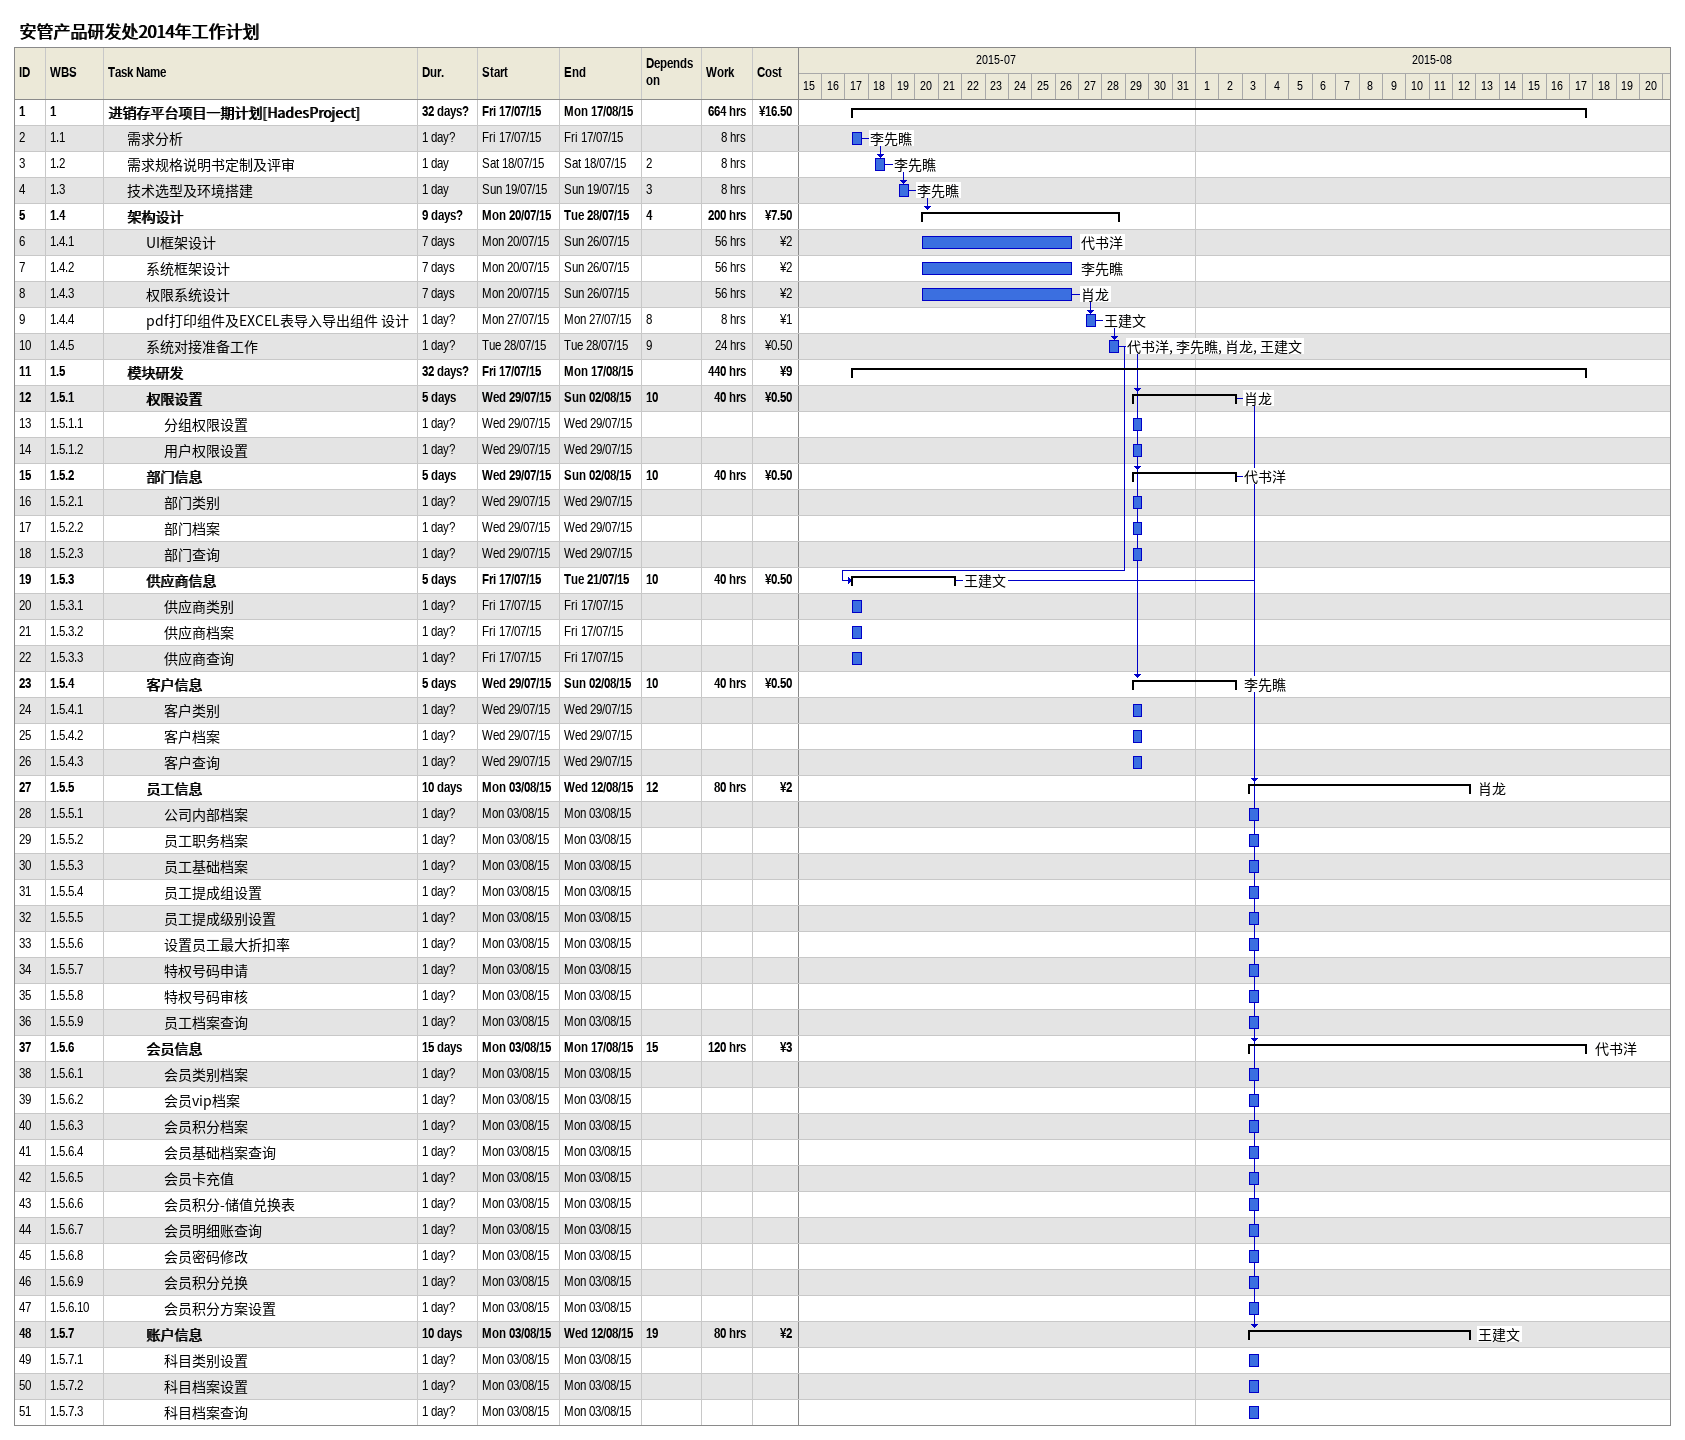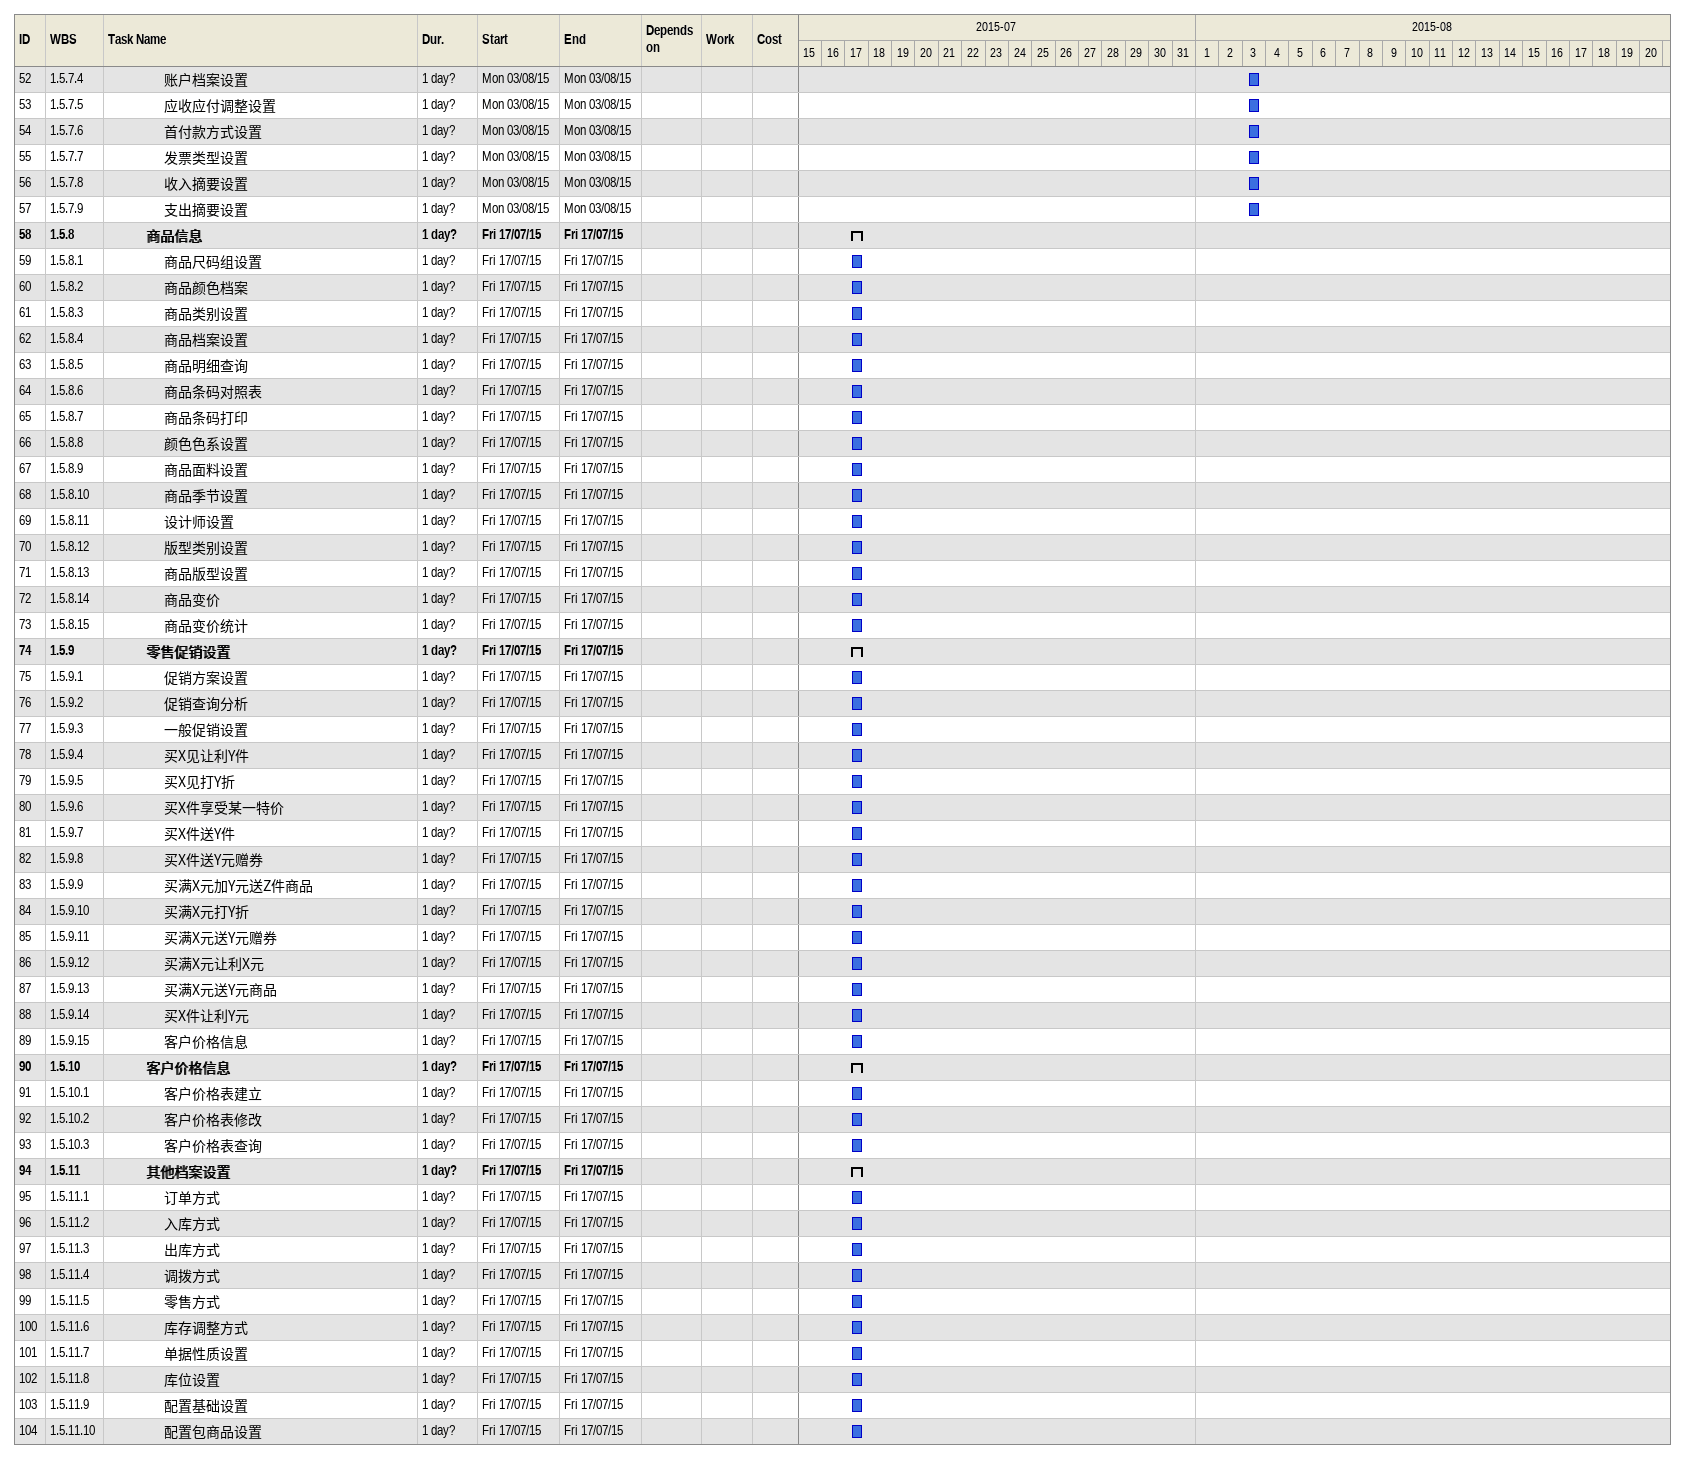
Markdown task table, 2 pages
安管产品研发处2014年工作计划

| ID | WBS | Task | Duration | Start | Finish | Predecessors | Resources | Work (h) | Cost (¥) |
|---|---|---|---|---|---|---|---|---|---|
| 1 | 1 | **进销存平台项目一期计划[HadesProject]** | 32d? | 2015-07-17 | 2015-08-17 |  |  | 664 | 16.50 |
| 2 | 1.1 | 需求分析 | 1d? | 2015-07-17 | 2015-07-17 |  | 李先瞧 | 8 |  |
| 3 | 1.2 | 需求规格说明书定制及评审 | 1d | 2015-07-18 | 2015-07-18 | 2 | 李先瞧 | 8 |  |
| 4 | 1.3 | 技术选型及环境搭建 | 1d | 2015-07-19 | 2015-07-19 | 3 | 李先瞧 | 8 |  |
| 5 | 1.4 | **架构设计** | 9d? | 2015-07-20 | 2015-07-28 | 4 |  | 200 | 7.50 |
| 6 | 1.4.1 | UI框架设计 | 7d | 2015-07-20 | 2015-07-26 |  | 代书洋 | 56 | 2 |
| 7 | 1.4.2 | 系统框架设计 | 7d | 2015-07-20 | 2015-07-26 |  | 李先瞧 | 56 | 2 |
| 8 | 1.4.3 | 权限系统设计 | 7d | 2015-07-20 | 2015-07-26 |  | 肖龙 | 56 | 2 |
| 9 | 1.4.4 | pdf打印组件及EXCEL表导入导出组件 设计 | 1d? | 2015-07-27 | 2015-07-27 | 8 | 王建文 | 8 | 1 |
| 10 | 1.4.5 | 系统对接准备工作 | 1d? | 2015-07-28 | 2015-07-28 | 9 | 代书洋, 李先瞧, 肖龙, 王建文 | 24 | 0.50 |
| 11 | 1.5 | **模块研发** | 32d? | 2015-07-17 | 2015-08-17 |  |  | 440 | 9 |
| 12 | 1.5.1 | **权限设置** | 5d | 2015-07-29 | 2015-08-02 | 10 | 肖龙 | 40 | 0.50 |
| 13 | 1.5.1.1 | 分组权限设置 | 1d? | 2015-07-29 | 2015-07-29 |  |  |  |  |
| 14 | 1.5.1.2 | 用户权限设置 | 1d? | 2015-07-29 | 2015-07-29 |  |  |  |  |
| 15 | 1.5.2 | **部门信息** | 5d | 2015-07-29 | 2015-08-02 | 10 | 代书洋 | 40 | 0.50 |
| 16 | 1.5.2.1 | 部门类别 | 1d? | 2015-07-29 | 2015-07-29 |  |  |  |  |
| 17 | 1.5.2.2 | 部门档案 | 1d? | 2015-07-29 | 2015-07-29 |  |  |  |  |
| 18 | 1.5.2.3 | 部门查询 | 1d? | 2015-07-29 | 2015-07-29 |  |  |  |  |
| 19 | 1.5.3 | **供应商信息** | 5d | 2015-07-17 | 2015-07-21 | 10 | 王建文 | 40 | 0.50 |
| 20 | 1.5.3.1 | 供应商类别 | 1d? | 2015-07-17 | 2015-07-17 |  |  |  |  |
| 21 | 1.5.3.2 | 供应商档案 | 1d? | 2015-07-17 | 2015-07-17 |  |  |  |  |
| 22 | 1.5.3.3 | 供应商查询 | 1d? | 2015-07-17 | 2015-07-17 |  |  |  |  |
| 23 | 1.5.4 | **客户信息** | 5d | 2015-07-29 | 2015-08-02 | 10 | 李先瞧 | 40 | 0.50 |
| 24 | 1.5.4.1 | 客户类别 | 1d? | 2015-07-29 | 2015-07-29 |  |  |  |  |
| 25 | 1.5.4.2 | 客户档案 | 1d? | 2015-07-29 | 2015-07-29 |  |  |  |  |
| 26 | 1.5.4.3 | 客户查询 | 1d? | 2015-07-29 | 2015-07-29 |  |  |  |  |
| 27 | 1.5.5 | **员工信息** | 10d | 2015-08-03 | 2015-08-12 | 12 | 肖龙 | 80 | 2 |
| 28 | 1.5.5.1 | 公司内部档案 | 1d? | 2015-08-03 | 2015-08-03 |  |  |  |  |
| 29 | 1.5.5.2 | 员工职务档案 | 1d? | 2015-08-03 | 2015-08-03 |  |  |  |  |
| 30 | 1.5.5.3 | 员工基础档案 | 1d? | 2015-08-03 | 2015-08-03 |  |  |  |  |
| 31 | 1.5.5.4 | 员工提成组设置 | 1d? | 2015-08-03 | 2015-08-03 |  |  |  |  |
| 32 | 1.5.5.5 | 员工提成级别设置 | 1d? | 2015-08-03 | 2015-08-03 |  |  |  |  |
| 33 | 1.5.5.6 | 设置员工最大折扣率 | 1d? | 2015-08-03 | 2015-08-03 |  |  |  |  |
| 34 | 1.5.5.7 | 特权号码申请 | 1d? | 2015-08-03 | 2015-08-03 |  |  |  |  |
| 35 | 1.5.5.8 | 特权号码审核 | 1d? | 2015-08-03 | 2015-08-03 |  |  |  |  |
| 36 | 1.5.5.9 | 员工档案查询 | 1d? | 2015-08-03 | 2015-08-03 |  |  |  |  |
| 37 | 1.5.6 | **会员信息** | 15d | 2015-08-03 | 2015-08-17 | 15 | 代书洋 | 120 | 3 |
| 38 | 1.5.6.1 | 会员类别档案 | 1d? | 2015-08-03 | 2015-08-03 |  |  |  |  |
| 39 | 1.5.6.2 | 会员vip档案 | 1d? | 2015-08-03 | 2015-08-03 |  |  |  |  |
| 40 | 1.5.6.3 | 会员积分档案 | 1d? | 2015-08-03 | 2015-08-03 |  |  |  |  |
| 41 | 1.5.6.4 | 会员基础档案查询 | 1d? | 2015-08-03 | 2015-08-03 |  |  |  |  |
| 42 | 1.5.6.5 | 会员卡充值 | 1d? | 2015-08-03 | 2015-08-03 |  |  |  |  |
| 43 | 1.5.6.6 | 会员积分-储值兑换表 | 1d? | 2015-08-03 | 2015-08-03 |  |  |  |  |
| 44 | 1.5.6.7 | 会员明细账查询 | 1d? | 2015-08-03 | 2015-08-03 |  |  |  |  |
| 45 | 1.5.6.8 | 会员密码修改 | 1d? | 2015-08-03 | 2015-08-03 |  |  |  |  |
| 46 | 1.5.6.9 | 会员积分兑换 | 1d? | 2015-08-03 | 2015-08-03 |  |  |  |  |
| 47 | 1.5.6.10 | 会员积分方案设置 | 1d? | 2015-08-03 | 2015-08-03 |  |  |  |  |
| 48 | 1.5.7 | **账户信息** | 10d | 2015-08-03 | 2015-08-12 | 19 | 王建文 | 80 | 2 |
| 49 | 1.5.7.1 | 科目类别设置 | 1d? | 2015-08-03 | 2015-08-03 |  |  |  |  |
| 50 | 1.5.7.2 | 科目档案设置 | 1d? | 2015-08-03 | 2015-08-03 |  |  |  |  |
| 51 | 1.5.7.3 | 科目档案查询 | 1d? | 2015-08-03 | 2015-08-03 |  |  |  |  |
| 52 | 1.5.7.4 | 账户档案设置 | 1d? | 2015-08-03 | 2015-08-03 |  |  |  |  |
| 53 | 1.5.7.5 | 应收应付调整设置 | 1d? | 2015-08-03 | 2015-08-03 |  |  |  |  |
| 54 | 1.5.7.6 | 首付款方式设置 | 1d? | 2015-08-03 | 2015-08-03 |  |  |  |  |
| 55 | 1.5.7.7 | 发票类型设置 | 1d? | 2015-08-03 | 2015-08-03 |  |  |  |  |
| 56 | 1.5.7.8 | 收入摘要设置 | 1d? | 2015-08-03 | 2015-08-03 |  |  |  |  |
| 57 | 1.5.7.9 | 支出摘要设置 | 1d? | 2015-08-03 | 2015-08-03 |  |  |  |  |
| 58 | 1.5.8 | **商品信息** | 1d? | 2015-07-17 | 2015-07-17 |  |  |  |  |
| 59 | 1.5.8.1 | 商品尺码组设置 | 1d? | 2015-07-17 | 2015-07-17 |  |  |  |  |
| 60 | 1.5.8.2 | 商品颜色档案 | 1d? | 2015-07-17 | 2015-07-17 |  |  |  |  |
| 61 | 1.5.8.3 | 商品类别设置 | 1d? | 2015-07-17 | 2015-07-17 |  |  |  |  |
| 62 | 1.5.8.4 | 商品档案设置 | 1d? | 2015-07-17 | 2015-07-17 |  |  |  |  |
| 63 | 1.5.8.5 | 商品明细查询 | 1d? | 2015-07-17 | 2015-07-17 |  |  |  |  |
| 64 | 1.5.8.6 | 商品条码对照表 | 1d? | 2015-07-17 | 2015-07-17 |  |  |  |  |
| 65 | 1.5.8.7 | 商品条码打印 | 1d? | 2015-07-17 | 2015-07-17 |  |  |  |  |
| 66 | 1.5.8.8 | 颜色色系设置 | 1d? | 2015-07-17 | 2015-07-17 |  |  |  |  |
| 67 | 1.5.8.9 | 商品面料设置 | 1d? | 2015-07-17 | 2015-07-17 |  |  |  |  |
| 68 | 1.5.8.10 | 商品季节设置 | 1d? | 2015-07-17 | 2015-07-17 |  |  |  |  |
| 69 | 1.5.8.11 | 设计师设置 | 1d? | 2015-07-17 | 2015-07-17 |  |  |  |  |
| 70 | 1.5.8.12 | 版型类别设置 | 1d? | 2015-07-17 | 2015-07-17 |  |  |  |  |
| 71 | 1.5.8.13 | 商品版型设置 | 1d? | 2015-07-17 | 2015-07-17 |  |  |  |  |
| 72 | 1.5.8.14 | 商品变价 | 1d? | 2015-07-17 | 2015-07-17 |  |  |  |  |
| 73 | 1.5.8.15 | 商品变价统计 | 1d? | 2015-07-17 | 2015-07-17 |  |  |  |  |
| 74 | 1.5.9 | **零售促销设置** | 1d? | 2015-07-17 | 2015-07-17 |  |  |  |  |
| 75 | 1.5.9.1 | 促销方案设置 | 1d? | 2015-07-17 | 2015-07-17 |  |  |  |  |
| 76 | 1.5.9.2 | 促销查询分析 | 1d? | 2015-07-17 | 2015-07-17 |  |  |  |  |
| 77 | 1.5.9.3 | 一般促销设置 | 1d? | 2015-07-17 | 2015-07-17 |  |  |  |  |
| 78 | 1.5.9.4 | 买X见让利Y件 | 1d? | 2015-07-17 | 2015-07-17 |  |  |  |  |
| 79 | 1.5.9.5 | 买X见打Y折 | 1d? | 2015-07-17 | 2015-07-17 |  |  |  |  |
| 80 | 1.5.9.6 | 买X件享受某一特价 | 1d? | 2015-07-17 | 2015-07-17 |  |  |  |  |
| 81 | 1.5.9.7 | 买X件送Y件 | 1d? | 2015-07-17 | 2015-07-17 |  |  |  |  |
| 82 | 1.5.9.8 | 买X件送Y元赠券 | 1d? | 2015-07-17 | 2015-07-17 |  |  |  |  |
| 83 | 1.5.9.9 | 买满X元加Y元送Z件商品 | 1d? | 2015-07-17 | 2015-07-17 |  |  |  |  |
| 84 | 1.5.9.10 | 买满X元打Y折 | 1d? | 2015-07-17 | 2015-07-17 |  |  |  |  |
| 85 | 1.5.9.11 | 买满X元送Y元赠券 | 1d? | 2015-07-17 | 2015-07-17 |  |  |  |  |
| 86 | 1.5.9.12 | 买满X元让利X元 | 1d? | 2015-07-17 | 2015-07-17 |  |  |  |  |
| 87 | 1.5.9.13 | 买满X元送Y元商品 | 1d? | 2015-07-17 | 2015-07-17 |  |  |  |  |
| 88 | 1.5.9.14 | 买X件让利Y元 | 1d? | 2015-07-17 | 2015-07-17 |  |  |  |  |
| 89 | 1.5.9.15 | 客户价格信息 | 1d? | 2015-07-17 | 2015-07-17 |  |  |  |  |
| 90 | 1.5.10 | **客户价格信息** | 1d? | 2015-07-17 | 2015-07-17 |  |  |  |  |
| 91 | 1.5.10.1 | 客户价格表建立 | 1d? | 2015-07-17 | 2015-07-17 |  |  |  |  |
| 92 | 1.5.10.2 | 客户价格表修改 | 1d? | 2015-07-17 | 2015-07-17 |  |  |  |  |
| 93 | 1.5.10.3 | 客户价格表查询 | 1d? | 2015-07-17 | 2015-07-17 |  |  |  |  |
| 94 | 1.5.11 | **其他档案设置** | 1d? | 2015-07-17 | 2015-07-17 |  |  |  |  |
| 95 | 1.5.11.1 | 订单方式 | 1d? | 2015-07-17 | 2015-07-17 |  |  |  |  |
| 96 | 1.5.11.2 | 入库方式 | 1d? | 2015-07-17 | 2015-07-17 |  |  |  |  |
| 97 | 1.5.11.3 | 出库方式 | 1d? | 2015-07-17 | 2015-07-17 |  |  |  |  |
| 98 | 1.5.11.4 | 调拨方式 | 1d? | 2015-07-17 | 2015-07-17 |  |  |  |  |
| 99 | 1.5.11.5 | 零售方式 | 1d? | 2015-07-17 | 2015-07-17 |  |  |  |  |
| 100 | 1.5.11.6 | 库存调整方式 | 1d? | 2015-07-17 | 2015-07-17 |  |  |  |  |
| 101 | 1.5.11.7 | 单据性质设置 | 1d? | 2015-07-17 | 2015-07-17 |  |  |  |  |
| 102 | 1.5.11.8 | 库位设置 | 1d? | 2015-07-17 | 2015-07-17 |  |  |  |  |
| 103 | 1.5.11.9 | 配置基础设置 | 1d? | 2015-07-17 | 2015-07-17 |  |  |  |  |
| 104 | 1.5.11.10 | 配置包商品设置 | 1d? | 2015-07-17 | 2015-07-17 |  |  |  |  |
